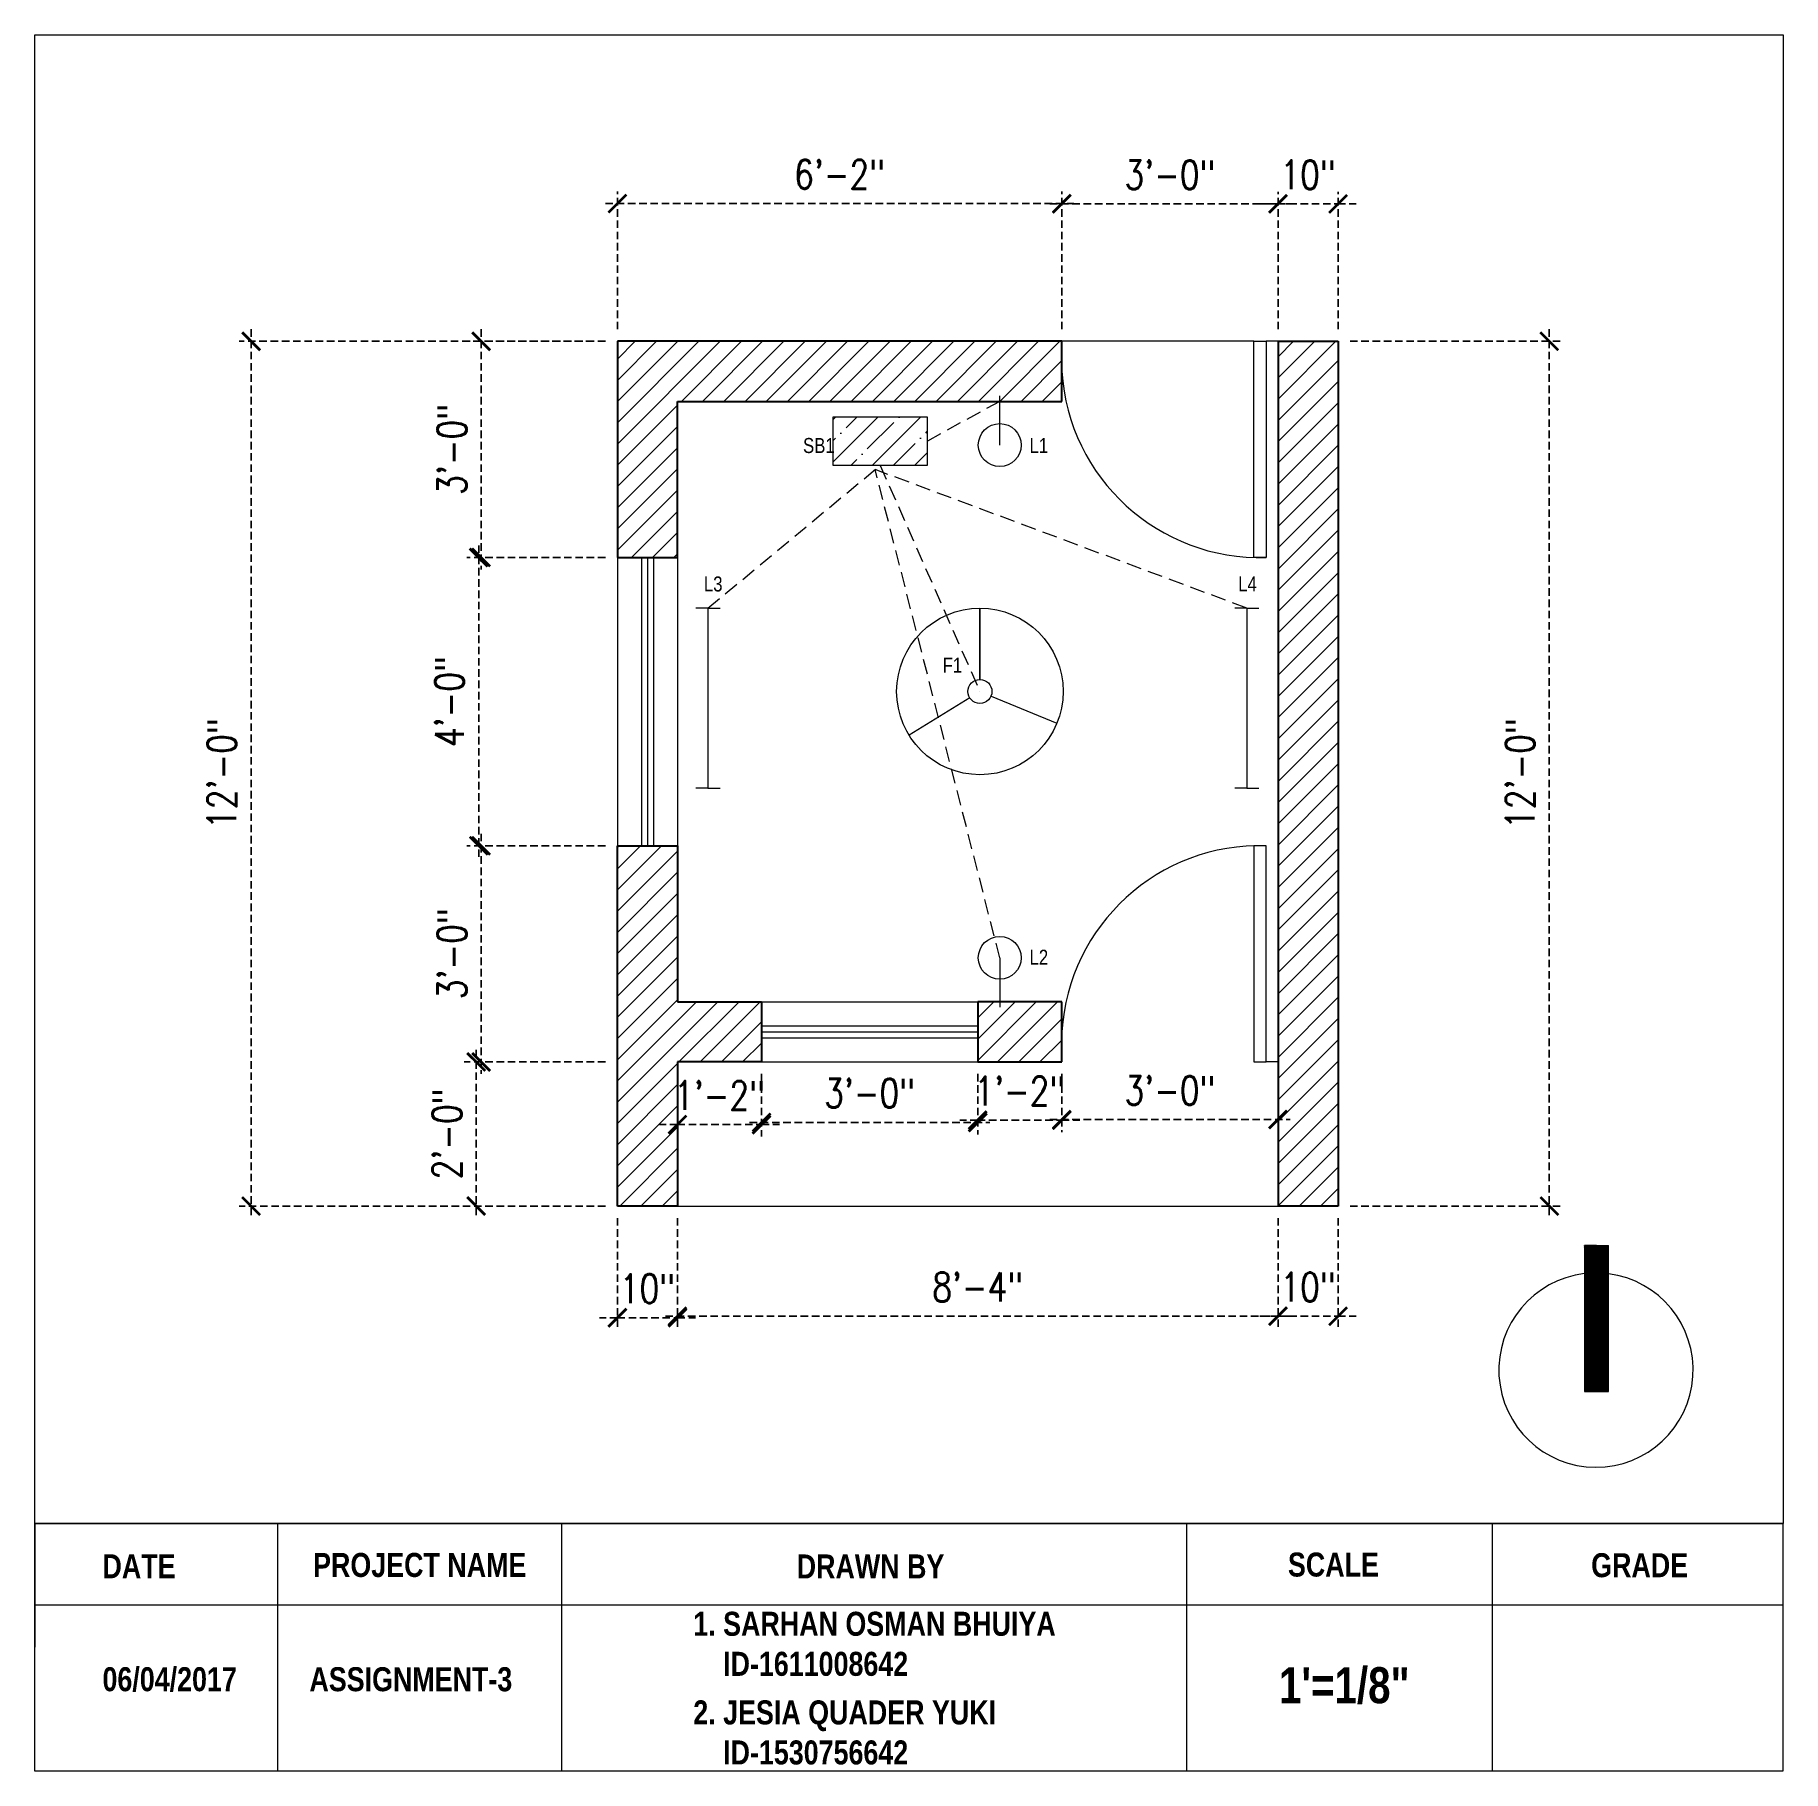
# Model space of a CAD drawing. Header units: inches. Extents: x 151567 to 151858, y -9060 to -8771.
import ezdxf

# ---------------------------------------------------------------- set-up
doc = ezdxf.new("R2010")
doc.units = ezdxf.units.IN
doc.header["$MEASUREMENT"] = 0
doc.header["$PDMODE"] = 35
doc.header["$PDSIZE"] = 1
for name, pattern in [('CENTER', [2, 1.25, -0.25, 0.25, -0.25]), ('DASHED', [0.75, 0.5, -0.25]), ('DASHED2', [0.375, 0.25, -0.125])]:
    doc.linetypes.add(name, pattern=pattern)
doc.layers.get('Defpoints').update_dxf_attribs({"linetype": 'CONTINUOUS'})
for name, color, linetype in [('LCONT-RD', 1, 'CONTINUOUS'), ('LGRID-RD', 253, 'CENTER'), ('LOT', 4, 'CONTINUOUS')]:
    doc.layers.add(name, color=color, linetype=linetype)
doc.styles.add('100', font='romans.shx', dxfattribs={"width": 0.8, "height": 4.8})
doc.styles.add('ROMANS DIM', font='sanss___.ttf', dxfattribs={"width": 0.8})
doc.dimstyles.get("Standard").update_dxf_attribs({"dimtxt": 0.18, "dimasz": 3, "dimexe": 2, "dimexo": 2, "dimgap": 2, "dimtad": 1, "dimdec": 4, "dimzin": 3, "dimdsep": 46, "dimlunit": 4, "dimtxsty": '100', "dimblk": 'ARCHTICK', "dimcen": 1, "dimdle": 2, "dimclrd": 256, "dimclrt": 1, "dimaunit": 1, "dimazin": 3, "dimtfac": 1, "dimtdec": 4, "dimtix": 1, "dimtmove": 0, "dimatfit": 3, "dimfxl": 1, "dimfrac": 2, "dimtolj": 1, "dimtzin": 0, "dimarcsym": 0})

# ---------------------------------------------------------------- blocks, each defined once
blk = doc.blocks.new('_ArchTick')
at = {"layer": 'LGRID-RD', "color": 0, "const_width": 0.15}
blk.add_lwpolyline([(-0.5, -0.5), (0.5, 0.5)], dxfattribs=at)
blk = doc.blocks.new('*D113')
at = {"layer": 'Defpoints', "color": 0, "linetype": 'DASHED2', "lineweight": 5, "ltscale": 5}
for p in [(151737.73, -8798.85), (151663.73, -8821.79), (151737.73, -8821.79)]:
    blk.add_point(p, dxfattribs=at)
at = {"layer": 'LOT', "linetype": 'DASHED2', "lineweight": -2, "ltscale": 5}
blk.add_line((151661.73, -8798.85), (151739.73, -8798.85), dxfattribs=at)
at = {"layer": 'LOT', "color": 0, "linetype": 'DASHED2', "lineweight": -2, "ltscale": 5}
for p, q in [((151663.73, -8819.79), (151663.73, -8796.85)), ((151737.73, -8819.79), (151737.73, -8796.85))]:
    blk.add_line(p, q, dxfattribs=at)
at = {"layer": 'LOT', "linetype": 'DASHED2', "lineweight": -2, "ltscale": 5, "xscale": 3, "yscale": 3, "zscale": 3, "rotation": 180}
blk.add_blockref('_ArchTick', (151663.73, -8798.85), dxfattribs=at)
at = {"layer": 'LOT', "linetype": 'DASHED2', "lineweight": -2, "ltscale": 5, "xscale": 3, "yscale": 3, "zscale": 3}
blk.add_blockref('_ArchTick', (151737.73, -8798.85), dxfattribs=at)
at = {"layer": 'LOT', "color": 1, "linetype": 'DASHED2', "lineweight": 9, "ltscale": 5, "insert": (151700.73, -8793.99), "char_height": 4.8, "attachment_point": 5, "style": '100'}
blk.add_mtext('\\A1;6\'-2"', dxfattribs=at)
blk = doc.blocks.new('*D114')
at = {"layer": 'Defpoints', "color": 0, "linetype": 'DASHED2', "lineweight": 5, "ltscale": 5}
for p in [(151773.73, -8798.91), (151737.73, -8821.79), (151773.73, -8821.79)]:
    blk.add_point(p, dxfattribs=at)
at = {"layer": 'LOT', "linetype": 'DASHED2', "lineweight": -2, "ltscale": 5}
blk.add_line((151735.73, -8798.91), (151775.73, -8798.91), dxfattribs=at)
at = {"layer": 'LOT', "color": 0, "linetype": 'DASHED2', "lineweight": -2, "ltscale": 5}
for p, q in [((151737.73, -8819.79), (151737.73, -8796.91)), ((151773.73, -8819.79), (151773.73, -8796.91))]:
    blk.add_line(p, q, dxfattribs=at)
at = {"layer": 'LOT', "linetype": 'DASHED2', "lineweight": -2, "ltscale": 5, "xscale": 3, "yscale": 3, "zscale": 3, "rotation": 180}
blk.add_blockref('_ArchTick', (151737.73, -8798.91), dxfattribs=at)
at = {"layer": 'LOT', "linetype": 'DASHED2', "lineweight": -2, "ltscale": 5, "xscale": 3, "yscale": 3, "zscale": 3}
blk.add_blockref('_ArchTick', (151773.73, -8798.91), dxfattribs=at)
at = {"layer": 'LOT', "color": 1, "linetype": 'DASHED2', "lineweight": 9, "ltscale": 5, "insert": (151755.73, -8794.06), "char_height": 4.8, "attachment_point": 5, "style": '100'}
blk.add_mtext('\\A1;3\'-0"', dxfattribs=at)
blk = doc.blocks.new('*D115')
at = {"layer": 'Defpoints', "color": 0, "linetype": 'DASHED2', "lineweight": 5, "ltscale": 5}
for p in [(151783.73, -8798.92), (151773.73, -8821.79), (151783.73, -8821.79)]:
    blk.add_point(p, dxfattribs=at)
at = {"layer": 'LOT', "linetype": 'DASHED2', "lineweight": -2, "ltscale": 5}
for p, q in [((151773.73, -8798.92), (151770.73, -8798.92)), ((151773.73, -8798.92), (151783.73, -8798.92)), ((151783.73, -8798.92), (151786.73, -8798.92))]:
    blk.add_line(p, q, dxfattribs=at)
at = {"layer": 'LOT', "color": 0, "linetype": 'DASHED2', "lineweight": -2, "ltscale": 5}
for p, q in [((151773.73, -8819.79), (151773.73, -8796.92)), ((151783.73, -8819.79), (151783.73, -8796.92))]:
    blk.add_line(p, q, dxfattribs=at)
at = {"layer": 'LOT', "linetype": 'DASHED2', "lineweight": -2, "ltscale": 5, "xscale": 3, "yscale": 3, "zscale": 3}
blk.add_blockref('_ArchTick', (151773.73, -8798.92), dxfattribs=at)
at = {"layer": 'LOT', "linetype": 'DASHED2', "lineweight": -2, "ltscale": 5, "xscale": 3, "yscale": 3, "zscale": 3, "rotation": 180}
blk.add_blockref('_ArchTick', (151783.73, -8798.92), dxfattribs=at)
at = {"layer": 'LOT', "color": 1, "linetype": 'DASHED2', "lineweight": 9, "ltscale": 5, "insert": (151778.73, -8794.06), "char_height": 4.8, "attachment_point": 5, "style": '100'}
blk.add_mtext('\\A1;10"', dxfattribs=at)
blk = doc.blocks.new('*D116')
at = {"layer": 'Defpoints', "color": 0, "linetype": 'DASHED2', "lineweight": 5, "ltscale": 5}
for p in [(151663.73, -8821.79), (151641.04, -8857.79), (151663.73, -8857.79)]:
    blk.add_point(p, dxfattribs=at)
at = {"layer": 'LOT', "linetype": 'DASHED2', "lineweight": -2, "ltscale": 5}
blk.add_line((151641.04, -8819.79), (151641.04, -8859.79), dxfattribs=at)
at = {"layer": 'LOT', "color": 0, "linetype": 'DASHED2', "lineweight": -2, "ltscale": 5}
for p, q in [((151661.73, -8821.79), (151639.04, -8821.79)), ((151661.73, -8857.79), (151639.04, -8857.79))]:
    blk.add_line(p, q, dxfattribs=at)
at = {"layer": 'LOT', "linetype": 'DASHED2', "lineweight": -2, "ltscale": 5, "xscale": 3, "yscale": 3, "zscale": 3}
for p, rotation in [((151641.04, -8821.79), 90), ((151641.04, -8857.79), 270)]:
    blk.add_blockref('_ArchTick', p, dxfattribs=dict(at, rotation=rotation))
at = {"layer": 'LOT', "color": 1, "linetype": 'DASHED2', "lineweight": 9, "ltscale": 5, "insert": (151636.19, -8839.79), "char_height": 4.8, "attachment_point": 5, "rotation": 90, "style": '100'}
blk.add_mtext('\\A1;3\'-0"', dxfattribs=at)
blk = doc.blocks.new('*D117')
at = {"layer": 'Defpoints', "color": 0, "linetype": 'DASHED2', "lineweight": 5, "ltscale": 5}
for p in [(151663.73, -8857.79), (151640.63, -8905.79), (151663.73, -8905.79)]:
    blk.add_point(p, dxfattribs=at)
at = {"layer": 'LOT', "linetype": 'DASHED2', "lineweight": -2, "ltscale": 5}
blk.add_line((151640.63, -8855.79), (151640.63, -8907.79), dxfattribs=at)
at = {"layer": 'LOT', "color": 0, "linetype": 'DASHED2', "lineweight": -2, "ltscale": 5}
for p, q in [((151661.73, -8857.79), (151638.63, -8857.79)), ((151661.73, -8905.79), (151638.63, -8905.79))]:
    blk.add_line(p, q, dxfattribs=at)
at = {"layer": 'LOT', "linetype": 'DASHED2', "lineweight": -2, "ltscale": 5, "xscale": 3, "yscale": 3, "zscale": 3}
for p, rotation in [((151640.63, -8857.79), 90), ((151640.63, -8905.79), 270)]:
    blk.add_blockref('_ArchTick', p, dxfattribs=dict(at, rotation=rotation))
at = {"layer": 'LOT', "color": 1, "linetype": 'DASHED2', "lineweight": 9, "ltscale": 5, "insert": (151635.77, -8881.79), "char_height": 4.8, "attachment_point": 5, "rotation": 90, "style": '100'}
blk.add_mtext('\\A1;4\'-0"', dxfattribs=at)
blk = doc.blocks.new('*D118')
at = {"layer": 'Defpoints', "color": 0, "linetype": 'DASHED2', "lineweight": 5, "ltscale": 5}
for p in [(151663.73, -8905.79), (151641.04, -8941.79), (151663.73, -8941.79)]:
    blk.add_point(p, dxfattribs=at)
at = {"layer": 'LOT', "linetype": 'DASHED2', "lineweight": -2, "ltscale": 5}
blk.add_line((151641.04, -8903.79), (151641.04, -8943.79), dxfattribs=at)
at = {"layer": 'LOT', "color": 0, "linetype": 'DASHED2', "lineweight": -2, "ltscale": 5}
for p, q in [((151661.73, -8905.79), (151639.04, -8905.79)), ((151661.73, -8941.79), (151639.04, -8941.79))]:
    blk.add_line(p, q, dxfattribs=at)
at = {"layer": 'LOT', "linetype": 'DASHED2', "lineweight": -2, "ltscale": 5, "xscale": 3, "yscale": 3, "zscale": 3}
for p, rotation in [((151641.04, -8905.79), 90), ((151641.04, -8941.79), 270)]:
    blk.add_blockref('_ArchTick', p, dxfattribs=dict(at, rotation=rotation))
at = {"layer": 'LOT', "color": 1, "linetype": 'DASHED2', "lineweight": 9, "ltscale": 5, "insert": (151636.19, -8923.79), "char_height": 4.8, "attachment_point": 5, "rotation": 90, "style": '100'}
blk.add_mtext('\\A1;3\'-0"', dxfattribs=at)
blk = doc.blocks.new('*D119')
at = {"layer": 'Defpoints', "color": 0, "linetype": 'DASHED2', "lineweight": 5, "ltscale": 5}
for p in [(151663.73, -8941.79), (151640.21, -8965.79), (151663.73, -8965.79)]:
    blk.add_point(p, dxfattribs=at)
at = {"layer": 'LOT', "color": 0, "linetype": 'DASHED2', "lineweight": -2, "ltscale": 5}
for p, q in [((151661.73, -8941.79), (151638.21, -8941.79)), ((151661.73, -8965.79), (151638.21, -8965.79))]:
    blk.add_line(p, q, dxfattribs=at)
at = {"layer": 'LOT', "linetype": 'DASHED2', "lineweight": -2, "ltscale": 5}
blk.add_line((151640.21, -8939.79), (151640.21, -8967.79), dxfattribs=at)
at = {"layer": 'LOT', "linetype": 'DASHED2', "lineweight": -2, "ltscale": 5, "xscale": 3, "yscale": 3, "zscale": 3}
for p, rotation in [((151640.21, -8941.79), 90), ((151640.21, -8965.79), 270)]:
    blk.add_blockref('_ArchTick', p, dxfattribs=dict(at, rotation=rotation))
at = {"layer": 'LOT', "color": 1, "linetype": 'DASHED2', "lineweight": 9, "ltscale": 5, "insert": (151635.35, -8953.79), "char_height": 4.8, "attachment_point": 5, "rotation": 90, "style": '100'}
blk.add_mtext('\\A1;2\'-0"', dxfattribs=at)
blk = doc.blocks.new('*D120')
at = {"layer": 'Defpoints', "color": 0, "linetype": 'DASHED2', "lineweight": 5, "ltscale": 5}
for p in [(151661.73, -8821.79), (151602.73, -8965.79), (151663.73, -8965.79)]:
    blk.add_point(p, dxfattribs=at)
at = {"layer": 'LOT', "linetype": 'DASHED2', "lineweight": -2, "ltscale": 5}
blk.add_line((151602.73, -8819.79), (151602.73, -8967.79), dxfattribs=at)
at = {"layer": 'LOT', "color": 0, "linetype": 'DASHED2', "lineweight": -2, "ltscale": 5}
for p, q in [((151659.73, -8821.79), (151600.73, -8821.79)), ((151661.73, -8965.79), (151600.73, -8965.79))]:
    blk.add_line(p, q, dxfattribs=at)
at = {"layer": 'LOT', "linetype": 'DASHED2', "lineweight": -2, "ltscale": 5, "xscale": 3, "yscale": 3, "zscale": 3}
for p, rotation in [((151602.73, -8821.79), 90), ((151602.73, -8965.79), 270)]:
    blk.add_blockref('_ArchTick', p, dxfattribs=dict(at, rotation=rotation))
at = {"layer": 'LOT', "color": 1, "linetype": 'DASHED2', "lineweight": 9, "ltscale": 5, "insert": (151597.87, -8893.79), "char_height": 4.8, "attachment_point": 5, "rotation": 90, "style": '100'}
blk.add_mtext('\\A1;12\'-0"', dxfattribs=at)
blk = doc.blocks.new('*D121')
at = {"layer": 'Defpoints', "color": 0, "linetype": 'DASHED2', "lineweight": 5, "ltscale": 5}
for p in [(151663.73, -8965.79), (151673.73, -8965.79), (151673.73, -8984.39)]:
    blk.add_point(p, dxfattribs=at)
at = {"layer": 'LOT', "color": 0, "linetype": 'DASHED2', "lineweight": -2, "ltscale": 5}
for p, q in [((151663.73, -8967.79), (151663.73, -8986.39)), ((151673.73, -8967.79), (151673.73, -8986.39))]:
    blk.add_line(p, q, dxfattribs=at)
at = {"layer": 'LOT', "linetype": 'DASHED2', "lineweight": -2, "ltscale": 5}
for p, q in [((151663.73, -8984.39), (151660.73, -8984.39)), ((151663.73, -8984.39), (151673.73, -8984.39)), ((151673.73, -8984.39), (151676.73, -8984.39))]:
    blk.add_line(p, q, dxfattribs=at)
at = {"layer": 'LOT', "linetype": 'DASHED2', "lineweight": -2, "ltscale": 5, "xscale": 3, "yscale": 3, "zscale": 3}
blk.add_blockref('_ArchTick', (151663.73, -8984.39), dxfattribs=at)
at = {"layer": 'LOT', "linetype": 'DASHED2', "lineweight": -2, "ltscale": 5, "xscale": 3, "yscale": 3, "zscale": 3, "rotation": 180}
blk.add_blockref('_ArchTick', (151673.73, -8984.39), dxfattribs=at)
at = {"layer": 'LOT', "color": 1, "linetype": 'DASHED2', "lineweight": 9, "ltscale": 5, "insert": (151668.73, -8979.54), "char_height": 4.8, "attachment_point": 5, "style": '100'}
blk.add_mtext('\\A1;10"', dxfattribs=at)
blk = doc.blocks.new('*D122')
at = {"layer": 'Defpoints', "color": 0, "linetype": 'DASHED2', "lineweight": 5, "ltscale": 5}
for p in [(151673.73, -8965.79), (151773.73, -8965.79), (151773.73, -8984.14)]:
    blk.add_point(p, dxfattribs=at)
at = {"layer": 'LOT', "color": 0, "linetype": 'DASHED2', "lineweight": -2, "ltscale": 5}
for p, q in [((151673.73, -8967.79), (151673.73, -8986.14)), ((151773.73, -8967.79), (151773.73, -8986.14))]:
    blk.add_line(p, q, dxfattribs=at)
at = {"layer": 'LOT', "linetype": 'DASHED2', "lineweight": -2, "ltscale": 5}
blk.add_line((151671.73, -8984.14), (151775.73, -8984.14), dxfattribs=at)
at = {"layer": 'LOT', "linetype": 'DASHED2', "lineweight": -2, "ltscale": 5, "xscale": 3, "yscale": 3, "zscale": 3, "rotation": 180}
blk.add_blockref('_ArchTick', (151673.73, -8984.14), dxfattribs=at)
at = {"layer": 'LOT', "linetype": 'DASHED2', "lineweight": -2, "ltscale": 5, "xscale": 3, "yscale": 3, "zscale": 3}
blk.add_blockref('_ArchTick', (151773.73, -8984.14), dxfattribs=at)
at = {"layer": 'LOT', "color": 1, "linetype": 'DASHED2', "lineweight": 9, "ltscale": 5, "insert": (151723.73, -8979.28), "char_height": 4.8, "attachment_point": 5, "style": '100'}
blk.add_mtext('\\A1;8\'-4"', dxfattribs=at)
blk = doc.blocks.new('*D123')
at = {"layer": 'Defpoints', "color": 0, "linetype": 'DASHED2', "lineweight": 5, "ltscale": 5}
for p in [(151773.73, -8965.79), (151783.73, -8965.79), (151783.73, -8984.14)]:
    blk.add_point(p, dxfattribs=at)
at = {"layer": 'LOT', "color": 0, "linetype": 'DASHED2', "lineweight": -2, "ltscale": 5}
for p, q in [((151773.73, -8967.79), (151773.73, -8986.14)), ((151783.73, -8967.79), (151783.73, -8986.14))]:
    blk.add_line(p, q, dxfattribs=at)
at = {"layer": 'LOT', "linetype": 'DASHED2', "lineweight": -2, "ltscale": 5}
for p, q in [((151773.73, -8984.14), (151770.73, -8984.14)), ((151773.73, -8984.14), (151783.73, -8984.14)), ((151783.73, -8984.14), (151786.73, -8984.14))]:
    blk.add_line(p, q, dxfattribs=at)
at = {"layer": 'LOT', "linetype": 'DASHED2', "lineweight": -2, "ltscale": 5, "xscale": 3, "yscale": 3, "zscale": 3}
blk.add_blockref('_ArchTick', (151773.73, -8984.14), dxfattribs=at)
at = {"layer": 'LOT', "linetype": 'DASHED2', "lineweight": -2, "ltscale": 5, "xscale": 3, "yscale": 3, "zscale": 3, "rotation": 180}
blk.add_blockref('_ArchTick', (151783.73, -8984.14), dxfattribs=at)
at = {"layer": 'LOT', "color": 1, "linetype": 'DASHED2', "lineweight": 9, "ltscale": 5, "insert": (151778.73, -8979.28), "char_height": 4.8, "attachment_point": 5, "style": '100'}
blk.add_mtext('\\A1;10"', dxfattribs=at)
blk = doc.blocks.new('*D124')
at = {"layer": 'Defpoints', "color": 0, "linetype": 'DASHED2', "lineweight": 5, "ltscale": 5}
for p in [(151783.73, -8821.79), (151783.73, -8965.79), (151818.91, -8965.79)]:
    blk.add_point(p, dxfattribs=at)
at = {"layer": 'LOT', "linetype": 'DASHED2', "lineweight": -2, "ltscale": 5}
blk.add_line((151818.91, -8819.79), (151818.91, -8967.79), dxfattribs=at)
at = {"layer": 'LOT', "color": 0, "linetype": 'DASHED2', "lineweight": -2, "ltscale": 5}
for p, q in [((151785.73, -8821.79), (151820.91, -8821.79)), ((151785.73, -8965.79), (151820.91, -8965.79))]:
    blk.add_line(p, q, dxfattribs=at)
at = {"layer": 'LOT', "linetype": 'DASHED2', "lineweight": -2, "ltscale": 5, "xscale": 3, "yscale": 3, "zscale": 3}
for p, rotation in [((151818.91, -8821.79), 90), ((151818.91, -8965.79), 270)]:
    blk.add_blockref('_ArchTick', p, dxfattribs=dict(at, rotation=rotation))
at = {"layer": 'LOT', "color": 1, "linetype": 'DASHED2', "lineweight": 9, "ltscale": 5, "insert": (151814.05, -8893.79), "char_height": 4.8, "attachment_point": 5, "rotation": 90, "style": '100'}
blk.add_mtext('\\A1;12\'-0"', dxfattribs=at)
blk = doc.blocks.new('*D125')
at = {"layer": 'Defpoints', "color": 0, "linetype": 'DASHED2', "lineweight": 5, "ltscale": 5}
for p in [(151673.73, -8941.79), (151687.73, -8941.79), (151687.73, -8952.23)]:
    blk.add_point(p, dxfattribs=at)
at = {"layer": 'LOT', "color": 0, "linetype": 'DASHED2', "lineweight": -2, "ltscale": 5}
for p, q in [((151673.73, -8943.79), (151673.73, -8954.23)), ((151687.73, -8943.79), (151687.73, -8954.23))]:
    blk.add_line(p, q, dxfattribs=at)
at = {"layer": 'LOT', "linetype": 'DASHED2', "lineweight": -2, "ltscale": 5}
for p, q in [((151673.73, -8952.23), (151670.73, -8952.23)), ((151673.73, -8952.23), (151687.73, -8952.23)), ((151687.73, -8952.23), (151690.73, -8952.23))]:
    blk.add_line(p, q, dxfattribs=at)
at = {"layer": 'LOT', "linetype": 'DASHED2', "lineweight": -2, "ltscale": 5, "xscale": 3, "yscale": 3, "zscale": 3}
blk.add_blockref('_ArchTick', (151673.73, -8952.23), dxfattribs=at)
at = {"layer": 'LOT', "linetype": 'DASHED2', "lineweight": -2, "ltscale": 5, "xscale": 3, "yscale": 3, "zscale": 3, "rotation": 180}
blk.add_blockref('_ArchTick', (151687.73, -8952.23), dxfattribs=at)
at = {"layer": 'LOT', "color": 1, "linetype": 'DASHED2', "lineweight": 9, "ltscale": 5, "insert": (151680.73, -8947.37), "char_height": 4.8, "attachment_point": 5, "style": '100'}
blk.add_mtext('\\A1;1\'-2"', dxfattribs=at)
blk = doc.blocks.new('*D126')
at = {"layer": 'Defpoints', "color": 0, "linetype": 'DASHED2', "lineweight": 5, "ltscale": 5}
for p in [(151687.73, -8941.79), (151723.73, -8941.79), (151723.73, -8951.86)]:
    blk.add_point(p, dxfattribs=at)
at = {"layer": 'LOT', "color": 0, "linetype": 'DASHED2', "lineweight": -2, "ltscale": 5}
for p, q in [((151687.73, -8943.79), (151687.73, -8953.86)), ((151723.73, -8943.79), (151723.73, -8953.86))]:
    blk.add_line(p, q, dxfattribs=at)
at = {"layer": 'LOT', "linetype": 'DASHED2', "lineweight": -2, "ltscale": 5}
blk.add_line((151685.73, -8951.86), (151725.73, -8951.86), dxfattribs=at)
at = {"layer": 'LOT', "linetype": 'DASHED2', "lineweight": -2, "ltscale": 5, "xscale": 3, "yscale": 3, "zscale": 3, "rotation": 180}
blk.add_blockref('_ArchTick', (151687.73, -8951.86), dxfattribs=at)
at = {"layer": 'LOT', "linetype": 'DASHED2', "lineweight": -2, "ltscale": 5, "xscale": 3, "yscale": 3, "zscale": 3}
blk.add_blockref('_ArchTick', (151723.73, -8951.86), dxfattribs=at)
at = {"layer": 'LOT', "color": 1, "linetype": 'DASHED2', "lineweight": 9, "ltscale": 5, "insert": (151705.73, -8947), "char_height": 4.8, "attachment_point": 5, "style": '100'}
blk.add_mtext('\\A1;3\'-0"', dxfattribs=at)
blk = doc.blocks.new('*D127')
at = {"layer": 'Defpoints', "color": 0, "linetype": 'DASHED2', "lineweight": 5, "ltscale": 5}
for p in [(151723.73, -8941.79), (151737.73, -8941.79), (151737.73, -8951.49)]:
    blk.add_point(p, dxfattribs=at)
at = {"layer": 'LOT', "color": 0, "linetype": 'DASHED2', "lineweight": -2, "ltscale": 5}
for p, q in [((151723.73, -8943.79), (151723.73, -8953.49)), ((151737.73, -8943.79), (151737.73, -8953.49))]:
    blk.add_line(p, q, dxfattribs=at)
at = {"layer": 'LOT', "linetype": 'DASHED2', "lineweight": -2, "ltscale": 5}
for p, q in [((151723.73, -8951.49), (151720.73, -8951.49)), ((151723.73, -8951.49), (151737.73, -8951.49)), ((151737.73, -8951.49), (151740.73, -8951.49))]:
    blk.add_line(p, q, dxfattribs=at)
at = {"layer": 'LOT', "linetype": 'DASHED2', "lineweight": -2, "ltscale": 5, "xscale": 3, "yscale": 3, "zscale": 3}
blk.add_blockref('_ArchTick', (151723.73, -8951.49), dxfattribs=at)
at = {"layer": 'LOT', "linetype": 'DASHED2', "lineweight": -2, "ltscale": 5, "xscale": 3, "yscale": 3, "zscale": 3, "rotation": 180}
blk.add_blockref('_ArchTick', (151737.73, -8951.49), dxfattribs=at)
at = {"layer": 'LOT', "color": 1, "linetype": 'DASHED2', "lineweight": 9, "ltscale": 5, "insert": (151730.73, -8946.64), "char_height": 4.8, "attachment_point": 5, "style": '100'}
blk.add_mtext('\\A1;1\'-2"', dxfattribs=at)
blk = doc.blocks.new('*D128')
at = {"layer": 'Defpoints', "color": 0, "linetype": 'DASHED2', "lineweight": 5, "ltscale": 5}
for p in [(151737.73, -8941.79), (151773.73, -8941.79), (151773.73, -8951.39)]:
    blk.add_point(p, dxfattribs=at)
at = {"layer": 'LOT', "color": 0, "linetype": 'DASHED2', "lineweight": -2, "ltscale": 5}
for p, q in [((151737.73, -8943.79), (151737.73, -8953.39)), ((151773.73, -8943.79), (151773.73, -8953.39))]:
    blk.add_line(p, q, dxfattribs=at)
at = {"layer": 'LOT', "linetype": 'DASHED2', "lineweight": -2, "ltscale": 5}
blk.add_line((151735.73, -8951.39), (151775.73, -8951.39), dxfattribs=at)
at = {"layer": 'LOT', "linetype": 'DASHED2', "lineweight": -2, "ltscale": 5, "xscale": 3, "yscale": 3, "zscale": 3, "rotation": 180}
blk.add_blockref('_ArchTick', (151737.73, -8951.39), dxfattribs=at)
at = {"layer": 'LOT', "linetype": 'DASHED2', "lineweight": -2, "ltscale": 5, "xscale": 3, "yscale": 3, "zscale": 3}
blk.add_blockref('_ArchTick', (151773.73, -8951.39), dxfattribs=at)
at = {"layer": 'LOT', "color": 1, "linetype": 'DASHED2', "lineweight": 9, "ltscale": 5, "insert": (151755.73, -8946.54), "char_height": 4.8, "attachment_point": 5, "style": '100'}
blk.add_mtext('\\A1;3\'-0"', dxfattribs=at)

msp = doc.modelspace()

# ---------------------------------------------------------------- hatches: boundary and pattern name
at = {"layer": 'LOT', "linetype": 'Continuous', "lineweight": 9, "ltscale": 5}
h = msp.add_hatch(dxfattribs=at)
h.set_pattern_fill('ANSI31', scale=20, style=0)
h.paths.add_polyline_path([(151737.73225, -8831.79048), (151737.73225, -8821.79048), (151663.73225, -8821.79048), (151663.73225, -8857.79048), (151673.73225, -8857.79048), (151673.73225, -8831.79048)])
h.paths.add_polyline_path([(151687.73225, -8941.79048), (151687.73225, -8931.79048), (151673.73225, -8931.79048), (151673.73225, -8905.79048), (151663.73225, -8905.79048), (151663.73225, -8941.79048)])
h.paths.add_polyline_path([(151673.73225, -8941.79048), (151663.73225, -8941.79048), (151663.73225, -8965.79048), (151673.73225, -8965.79048)])
h.paths.add_polyline_path([(151783.73225, -8821.79048), (151773.73225, -8821.79048), (151773.73225, -8941.79048), (151783.73225, -8941.79048)])
h.paths.add_polyline_path([(151783.73225, -8941.79048), (151773.73225, -8941.79048), (151773.73225, -8965.79048), (151783.73225, -8965.79048)])
h.paths.add_polyline_path([(151723.73225, -8931.79048), (151723.73225, -8941.79048), (151737.73225, -8941.79048), (151737.73225, -8931.79048)])
h = msp.add_hatch(dxfattribs=at)
h.set_pattern_fill('ANSI35', scale=20, style=0)
h.paths.add_polyline_path([(151699.65963, -8842.45672), (151715.32085, -8842.45672), (151715.32085, -8834.3544), (151699.65963, -8834.3544)])
h = msp.add_hatch(dxfattribs=at)
h.set_pattern_fill('ANSI31', style=0)
h.paths.add_polyline_path([(151828.75148, -8972.36927), (151826.75148, -8972.36927), (151824.75148, -8972.36927), (151824.75148, -8996.65475), (151828.75148, -8996.65475)])

# ---------------------------------------------------------------- linework, layer by layer
at = {"layer": 'LCONT-RD', "color": 7, "linetype": 'Continuous', "lineweight": 9, "ltscale": 5}
for p, q in [((151663.73225, -8821.79048), (151737.73225, -8821.79048)), ((151663.73225, -8831.79048), (151663.73225, -8821.79048)), ((151663.73225, -8821.79048), (151663.73225, -8857.79048)), ((151737.73225, -8821.79048), (151737.73225, -8831.79048)), ((151769.73225, -8857.79048), (151769.73225, -8821.79048)), ((151769.73225, -8821.79048), (151771.73225, -8821.79048)), ((151773.73225, -8821.79048), (151771.73225, -8821.79048)), ((151771.73225, -8821.79048), (151771.73225, -8857.79048)), ((151773.73225, -8821.79048), (151783.73225, -8821.79048)), ((151773.73225, -8821.79048), (151773.73225, -8941.79048)), ((151783.73225, -8821.79048), (151783.73225, -8941.79048)), ((151737.73225, -8831.79048), (151673.73225, -8831.79048)), ((151673.73225, -8831.79048), (151673.73225, -8857.79048)), ((151663.73225, -8857.79048), (151663.73225, -8905.79048)), ((151673.73225, -8857.79048), (151663.73225, -8857.79048)), ((151667.73225, -8857.79048), (151667.73225, -8905.79048)), ((151668.73225, -8857.79048), (151668.73225, -8905.79048)), ((151668.73225, -8857.79048), (151668.73225, -8905.79048)), ((151669.73225, -8857.79048), (151669.73225, -8905.79048)), ((151669.73225, -8857.79048), (151669.73225, -8905.79048)), ((151669.73225, -8857.79048), (151669.73225, -8905.79048)), ((151673.73225, -8857.79048), (151673.73225, -8905.79048)), ((151771.73225, -8857.79048), (151769.73225, -8857.79048)), ((151663.73225, -8905.79048), (151663.73225, -8941.79048)), ((151663.73225, -8905.79048), (151673.73225, -8905.79048)), ((151673.73225, -8905.79048), (151673.73225, -8931.79048)), ((151771.73225, -8905.79048), (151769.73225, -8905.79048)), ((151769.73225, -8905.79048), (151769.73225, -8941.79048)), ((151771.73225, -8941.79048), (151771.73225, -8905.79048)), ((151673.73225, -8931.79048), (151687.73225, -8931.79048)), ((151687.73225, -8931.79048), (151723.73225, -8931.79048)), ((151687.73225, -8931.79048), (151687.73225, -8941.79048)), ((151723.73225, -8931.79048), (151737.73225, -8931.79048)), ((151723.73225, -8931.79048), (151723.73225, -8941.79048)), ((151737.73225, -8931.79048), (151737.73225, -8941.79048)), ((151687.73225, -8935.79048), (151723.73225, -8935.79048)), ((151687.73225, -8936.79048), (151723.73225, -8936.79048)), ((151687.73225, -8937.79048), (151723.73225, -8937.79048)), ((151663.73225, -8941.79048), (151663.73225, -8965.79048)), ((151663.73225, -8941.79048), (151663.73225, -8941.79048)), ((151673.73225, -8941.79048), (151673.73225, -8965.79048)), ((151687.73225, -8941.79048), (151723.73225, -8941.79048)), ((151723.73225, -8941.79048), (151737.73225, -8941.79048)), ((151769.73225, -8941.79048), (151771.73225, -8941.79048)), ((151773.73225, -8941.79048), (151771.73225, -8941.79048)), ((151773.73225, -8941.79048), (151773.73225, -8965.79048)), ((151783.73225, -8941.79048), (151783.73225, -8965.79048)), ((151663.73225, -8965.79048), (151673.73225, -8965.79048)), ((151673.73225, -8965.79048), (151773.73225, -8965.79048)), ((151773.73225, -8965.79048), (151783.73225, -8965.79048))]:
    msp.add_line(p, q, dxfattribs=at)
for centre, start, end in [((151770.73225, -8824.74209), 183.5519257, 271.7331648), ((151770.73225, -8938.83887), 88.2668352, 176.4480743)]:
    msp.add_arc(centre, 33.06351, start, end, dxfattribs=at)
at = {"layer": 'LOT', "color": 7, "linetype": 'Continuous', "lineweight": 35, "ltscale": 5}
for p, q in [((151663.73225, -8821.79048), (151663.73225, -8857.79048)), ((151737.73225, -8821.79048), (151663.73225, -8821.79048)), ((151737.73225, -8831.79048), (151737.73225, -8821.79048)), ((151773.73225, -8821.79048), (151773.73225, -8965.79048)), ((151773.73225, -8821.79048), (151783.73225, -8821.79048)), ((151783.73225, -8821.79048), (151783.73225, -8965.79048)), ((151673.73225, -8857.79048), (151673.73225, -8831.79048)), ((151673.73225, -8831.79048), (151737.73225, -8831.79048)), ((151663.73225, -8857.79048), (151673.73225, -8857.79048)), ((151663.73225, -8965.79048), (151663.73225, -8905.79048)), ((151663.73225, -8905.79048), (151673.73225, -8905.79048)), ((151673.73225, -8905.79048), (151673.73225, -8931.79048)), ((151673.73225, -8931.79048), (151687.73225, -8931.79048)), ((151687.73225, -8931.79048), (151687.73225, -8941.79048)), ((151737.73225, -8931.79048), (151723.73225, -8931.79048)), ((151723.73225, -8931.79048), (151723.73225, -8941.79048)), ((151737.73225, -8941.79048), (151737.73225, -8931.79048)), ((151687.73225, -8941.79048), (151673.73225, -8941.79048)), ((151673.73225, -8941.79048), (151673.73225, -8965.79048)), ((151723.73225, -8941.79048), (151737.73225, -8941.79048)), ((151673.73225, -8965.79048), (151663.73225, -8965.79048)), ((151783.73225, -8965.79048), (151773.73225, -8965.79048))]:
    msp.add_line(p, q, dxfattribs=at)
at = {"layer": 'LOT', "color": 7, "linetype": 'Continuous', "lineweight": 5, "ltscale": 5}
msp.add_line((151769.73225, -8821.79048), (151737.73225, -8821.79048), dxfattribs=at)
at = {"layer": 'LOT', "color": 7, "linetype": 'Continuous', "lineweight": 9, "ltscale": 5}
for p, q in [((151727.39981, -8839.07114), (151727.39981, -8830.84587)), ((151667.73225, -8857.79048), (151667.73225, -8905.79048)), ((151678.81353, -8866.22015), (151676.81353, -8866.22015)), ((151678.81353, -8866.22015), (151678.81353, -8896.22015)), ((151678.81353, -8866.22015), (151680.81353, -8866.22015)), ((151724.09381, -8878.10536), (151724.09381, -8866.23841)), ((151724.09381, -8866.23841), (151724.09381, -8878.10536)), ((151768.51559, -8866.22015), (151766.51559, -8866.22015)), ((151768.51559, -8866.22015), (151768.51559, -8896.22015)), ((151768.51559, -8866.22015), (151770.51559, -8866.22015)), ((151724.09381, -8880.10292), (151724.09381, -8880.10292)), ((151724.09381, -8880.10292), (151724.09381, -8880.10292)), ((151724.09381, -8880.10292), (151724.09381, -8880.10292)), ((151724.09381, -8880.10292), (151724.09381, -8880.10292)), ((151725.94059, -8880.86427), (151736.9118, -8885.38721)), ((151722.39426, -8881.15257), (151712.29769, -8887.38825)), ((151678.81353, -8896.22015), (151676.81353, -8896.22015)), ((151678.81353, -8896.22015), (151680.81353, -8896.22015)), ((151768.51559, -8896.22015), (151766.51559, -8896.22015)), ((151768.51559, -8896.22015), (151770.51559, -8896.22015)), ((151727.39981, -8924.4511), (151727.39981, -8932.67637)), ((151826.75148, -8972.36927), (151824.75148, -8972.36927)), ((151824.75148, -8972.36927), (151824.75148, -8996.65475)), ((151826.75148, -8972.36927), (151828.75148, -8972.36927)), ((151828.75148, -8996.65475), (151828.75148, -8972.36927)), ((151824.75148, -8996.65475), (151828.75148, -8996.65475)), ((151566.74354, -9018.64362), (151566.74354, -9039.25901)), ((151607.18104, -9059.8744), (151607.18104, -9018.64362)), ((151654.48556, -9059.8744), (151654.48556, -9018.64362)), ((151758.55551, -9059.8744), (151758.55551, -9018.64362)), ((151809.46418, -9059.8744), (151809.46418, -9018.64362)), ((151566.74354, -9032.21578), (151857.76551, -9032.21578))]:
    msp.add_line(p, q, dxfattribs=at)
at = {"layer": 'LOT', "color": 7, "linetype": 'DASHED', "lineweight": 9, "ltscale": 5}
for p, q in [((151727.39981, -8831.79048), (151715.32085, -8838.40556)), ((151678.81353, -8866.22015), (151707.49024, -8842.45672)), ((151707.49024, -8842.45672), (151724.09381, -8880.10292)), ((151768.51559, -8866.22015), (151706.64579, -8843.15648)), ((151727.39981, -8924.4511), (151706.64579, -8843.15648)), ((151724.09381, -8880.10292), (151724.09381, -8880.10292))]:
    msp.add_line(p, q, dxfattribs=at)
at = {"layer": 'LOT', "color": 7, "linetype": 'Continuous', "lineweight": 9, "ltscale": 5}
for points in [[(151566.74354, -8770.78016), (151857.82628, -8770.78016), (151857.82628, -9018.64362), (151566.74354, -9018.64362)], [(151699.65963, -8834.3544), (151715.32085, -8834.3544), (151715.32085, -8842.45672), (151699.65963, -8842.45672)], [(151566.74354, -9018.64362), (151857.76551, -9018.64362), (151857.76551, -9059.8744), (151566.74354, -9059.8744)]]:
    msp.add_lwpolyline(points, close=True, dxfattribs=at)
for centre, radius in [((151727.39981, -8839.07114), 3.5712), ((151724.09381, -8880.10292), 13.86451), ((151724.09381, -8880.10292), 1.99756), ((151727.39981, -8924.4511), 3.5712)]:
    msp.add_circle(centre, radius, dxfattribs=at)
msp.add_arc((151826.67965, -8993.10866), 16.17776, 96.845185, 82.6421478, dxfattribs=at)

# ---------------------------------------------------------------- texts
at = {"layer": 'LOT', "color": 7, "linetype": 'DASHED', "lineweight": 9, "ltscale": 5, "char_height": 2.5, "width": 4.4820791, "attachment_point": 1, "style": 'ROMANS DIM'}
for s, insert in [('SB1', (151694.64105, -8837.89732)), ('L1', (151732.35439, -8837.90654)), ('L3', (151678.12709, -8860.95093)), ('L4', (151767.10028, -8860.95093)), ('F1', (151717.88114, -8874.4851)), ('L2', (151732.35439, -8923.108))]:
    msp.add_mtext(s, dxfattribs=dict(at, insert=insert))
at = {"layer": 'LOT', "color": 7, "linetype": 'Continuous', "lineweight": 9, "ltscale": 5, "attachment_point": 1, "style": 'ROMANS DIM'}
for s, insert, char_height, width in [('{\\fSansSerif|b1|i0|c2|p2;PROJECT NAME}', (151613.05662, -9023.55565), 4, 40.4375077), ('{\\fSansSerif|b1|i0|c2|p2;SCALE}', (151775.38469, -9023.48855), 4, 40.4375077), ('{\\fSansSerif|b1|i0|c2|p2;GRADE}', (151825.87708, -9023.59613), 4, 40.4375077), ('{\\fSansSerif|b1|i0|c2|p2;DATE}', (151577.987, -9023.76829), 4, 40.4375077), ('{\\fSansSerif|b1|i0|c2|p2;DRAWN BY}', (151693.58743, -9023.80825), 4, 40.4375077), ('{\\fSansSerif|b1|i0|c2|p2;1. SARHAN OSMAN BHUIYA\\P    ID-1611008642}', (151676.36736, -9033.35333), 4, 77.646218), ('{\\fSansSerif|b1|i0|c2|p2;06/04/2017}', (151577.987, -9042.58268), 4, 40.4375077), ('{\\fSansSerif|b1|i0|c2|p2;ASSIGNMENT-3}', (151612.44602, -9042.58268), 4, 40.4375077), ('{\\fSansSerif|b1|i0|c2|p2;1\'=1/8"}', (151773.90628, -9042.58268), 6, 40.4375077), ('{\\fSansSerif|b1|i0|c2|p2;2. JESIA QUADER YUKI\\P    ID-1530756642}', (151676.36736, -9048.10801), 4, 77.646218)]:
    msp.add_mtext(s, dxfattribs=dict(at, insert=insert, char_height=char_height, width=width))

# ---------------------------------------------------------------- dimensions: what is measured, and where the dimension line sits
at = {"layer": 'LOT', "color": 7, "linetype": 'DASHED2', "lineweight": 9, "ltscale": 5}
for base, p1, p2, picture, middle in [((151737.73225, -8798.84692), (151663.73225, -8821.79048), (151737.73225, -8821.79048), '*D113', (151700.73225, -8793.98977)), ((151773.73225, -8798.91215), (151737.73225, -8821.79048), (151773.73225, -8821.79048), '*D114', (151755.73225, -8794.05501)), ((151783.73225, -8798.91903), (151773.73225, -8821.79048), (151783.73225, -8821.79048), '*D115', (151778.73225, -8794.06188)), ((151687.73225, -8952.22924), (151673.73225, -8941.79048), (151687.73225, -8941.79048), '*D125', (151680.73225, -8947.3721)), ((151723.73225, -8951.86122), (151687.73225, -8941.79048), (151723.73225, -8941.79048), '*D126', (151705.73225, -8947.00408)), ((151737.73225, -8951.49321), (151723.73225, -8941.79048), (151737.73225, -8941.79048), '*D127', (151730.73225, -8946.63606)), ((151773.73225, -8951.39419), (151737.73225, -8941.79048), (151773.73225, -8941.79048), '*D128', (151755.73225, -8946.53705)), ((151673.73225, -8984.3944), (151663.73225, -8965.79048), (151673.73225, -8965.79048), '*D121', (151668.73225, -8979.53726)), ((151773.73225, -8984.13502), (151673.73225, -8965.79048), (151773.73225, -8965.79048), '*D122', (151723.73225, -8979.27788)), ((151783.73225, -8984.13502), (151773.73225, -8965.79048), (151783.73225, -8965.79048), '*D123', (151778.73225, -8979.27788))]:
    dim = msp.add_linear_dim(base=base, p1=p1, p2=p2, dimstyle='Standard', dxfattribs=at)
    dim.commit()
    dim.dimension.update_dxf_attribs({"geometry": picture, "text_midpoint": middle})
for base, p1, p2, picture, middle in [((151602.72841, -8965.79048), (151661.73225, -8821.79048), (151663.73225, -8965.79048), '*D120', (151597.87127, -8893.79048)), ((151641.0447, -8857.79048), (151663.73225, -8821.79048), (151663.73225, -8857.79048), '*D116', (151636.18756, -8839.79048)), ((151818.90978, -8965.79048), (151783.73225, -8821.79048), (151783.73225, -8965.79048), '*D124', (151814.05264, -8893.79048)), ((151640.62831, -8905.79048), (151663.73225, -8857.79048), (151663.73225, -8905.79048), '*D117', (151635.77116, -8881.79048)), ((151641.0447, -8941.79048), (151663.73225, -8905.79048), (151663.73225, -8941.79048), '*D118', (151636.18756, -8923.79048)), ((151640.21192, -8965.79048), (151663.73225, -8941.79048), (151663.73225, -8965.79048), '*D119', (151635.35478, -8953.79048))]:
    dim = msp.add_linear_dim(base=base, p1=p1, p2=p2, angle=90, dimstyle='Standard', dxfattribs=at)
    dim.commit()
    dim.dimension.update_dxf_attribs({"geometry": picture, "text_midpoint": middle})

doc.saveas('drawing.dxf')
